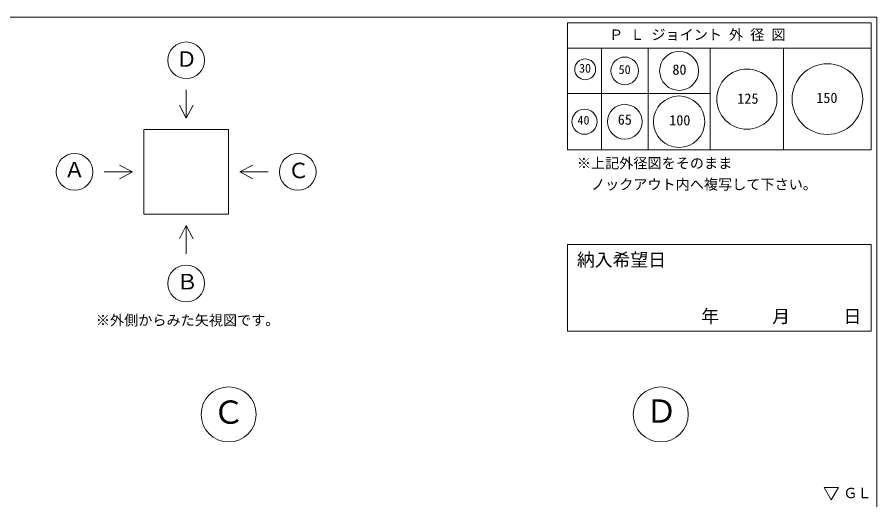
# Model space of a CAD drawing. Units: millimetres, scale not verified. Extents: x -4890 to 4890, y -2309 to 2309.
# Drawn here: x 1847 to 4890, y 600 to 2309 of the extents above; entities that cross this region are included whole.
import ezdxf
from ezdxf.enums import TextEntityAlignment as Align

# ---------------------------------------------------------------- set-up
doc = ezdxf.new("R2010")
doc.units = ezdxf.units.MM
doc.header["$LTSCALE"] = 10
for name, color, linetype, lineweight in [('0-2_waku', 7, 'Continuous', 18), ('0-3_gaikei', 7, 'Continuous', 18), ('0-8_hole', 7, 'Continuous', 18), ('0-E_文字１', 7, 'Continuous', 18)]:
    doc.layers.add(name, color=color, linetype=linetype, lineweight=lineweight)
doc.styles.add('ＭＳ ゴシック', font='')
doc.styles.get('ＭＳ ゴシック').set_extended_font_data('MS Gothic')

msp = doc.modelspace()

# ---------------------------------------------------------------- linework, layer by layer
at = {"layer": '0-2_waku'}
for p, q in [((3795.33, 2289.19), (3795.33, 1839.19)), ((3795.33, 2289.19), (4870.33, 2289.19)), ((3795.33, 2289.19), (4870.33, 2289.19)), ((3795.33, 2289.19), (4870.33, 2289.19)), ((3795.33, 2289.19), (3795.33, 1839.19)), ((3795.33, 2289.19), (4870.33, 2289.19)), ((3795.33, 2289.19), (4870.33, 2289.19)), ((3795.33, 2289.19), (4870.33, 2289.19)), ((4870.33, 2289.19), (4870.33, 1839.19)), ((4870.33, 2289.19), (4870.33, 1839.19)), ((4890.33, 2309.19), (4890.33, -1965.81)), ((3795.33, 2199.19), (4870.33, 2199.19)), ((3915.33, 2199.19), (3915.33, 1839.19)), ((4080.33, 2199.19), (4080.33, 1839.19)), ((4300.33, 2199.19), (4300.33, 1839.19)), ((4560.33, 2199.19), (4560.33, 1839.19)), ((3795.33, 2039.19), (4300.33, 2039.19)), ((3795.33, 1839.19), (4870.33, 1839.19)), ((3795.33, 1839.19), (4870.33, 1839.19))]:
    msp.add_line(p, q, dxfattribs=at)
msp.add_lwpolyline([(-1229.67, 2309.19), (4890.33, 2309.19), (4890.33, -1965.81)], dxfattribs=at)
at = {"layer": '0-3_gaikei'}
for p, q in [((2444.94, 2051.42), (2444.94, 1951.42)), ((2444.94, 1951.42), (2420.81, 1997.79)), ((2444.94, 1951.42), (2469.07, 1997.79)), ((2294.94, 1911.42), (2594.94, 1911.42)), ((2294.94, 1911.42), (2294.94, 1611.42)), ((2594.94, 1911.42), (2594.94, 1611.42)), ((2254.94, 1761.42), (2208.56, 1785.54)), ((2634.94, 1761.42), (2681.32, 1785.54)), ((2154.94, 1761.42), (2254.94, 1761.42)), ((2254.94, 1761.42), (2208.56, 1737.29)), ((2294.94, 1611.42), (2594.94, 1611.42)), ((2444.94, 1571.42), (2420.81, 1525.04)), ((2444.94, 1571.42), (2469.07, 1525.04)), ((2444.94, 1471.42), (2444.94, 1571.42))]:
    msp.add_line(p, q, dxfattribs=at)
msp.add_lwpolyline([(2734.94, 1761.42), (2634.94, 1761.42), (2681.32, 1737.29)], dxfattribs=at)
for centre, radius in [((2444.94, 2156.42), 65), ((2049.94, 1761.42), 65), ((2839.94, 1761.42), 65), ((2444.94, 1366.42), 65), ((2595.33, 902.94), 97.5), ((4125.33, 902.94), 97.5)]:
    msp.add_circle(centre, radius, dxfattribs=at)
at = {"layer": '0-8_hole', "lineweight": 5}
msp.add_lwpolyline([(3795.33, 1503.9), (3795.33, 1197.19), (4870.33, 1197.19), (4870.33, 1503.9)], close=True, dxfattribs=at)
msp.add_lwpolyline([(3795.33, 1503.9), (3795.33, 1197.19), (4870.33, 1197.19), (4870.33, 1503.9)], close=True, dxfattribs=at)
at = {"layer": '0-8_hole'}
for centre, radius in [((3857.84, 2124.61), 37), ((3997.83, 2119.19), 49), ((4190.33, 2119.19), 69), ((4715.33, 2019.19), 125), ((4430.33, 2019.19), 106.5), ((4190.33, 1939.19), 91), ((3855.33, 1939.19), 44.5), ((3997.83, 1939.19), 61.5)]:
    msp.add_circle(centre, radius, dxfattribs=at)
at = {"layer": '0-E_文字１'}
for p, q in [((4729.06, 600.79), (4703.86, 643.73)), ((4703.86, 643.73), (4754.26, 643.73)), ((4729.06, 600.79), (4754.26, 643.73))]:
    msp.add_line(p, q, dxfattribs=at)

# ---------------------------------------------------------------- texts
at = {"layer": '0-8_hole', "style": 'ＭＳ ゴシック'}
for s, height, p in [('30', 31.16, (3836.05, 2103.59)), ('50', 31.16, (3976.24, 2098.85)), ('80', 36.66, (4166.51, 2094.51)), ('150', 36.66, (4676.15, 1994.42)), ('125', 36.66, (4396.61, 1991.77)), ('40', 31.16, (3830.61, 1919.6)), ('65', 36.66, (3973.05, 1917.47)), ('100', 36.66, (4155.39, 1915.02)), ('納入希望日', 46.19, (3828.65, 1413.14))]:
    msp.add_text(s, height=height, dxfattribs=at).set_placement(p, align=Align.BOTTOM_LEFT)
at = {"layer": '0-E_文字１', "style": 'ＭＳ ゴシック'}
for s, height, p in [('Ｐ Ｌ ジョイント 外 径 図', 36.66, (3942.25, 2218.02)), ('Ｄ', 54.99, (2408.86, 2117.02)), ('Ａ', 54.99, (2011.88, 1725.36)), ('※上記外径図をそのまま', 36.66, (3828.28, 1763)), ('Ｃ', 54.99, (2805.02, 1722.46)), ('\u3000ノックアウト内へ複写して下さい。', 36.66, (3828.28, 1688)), ('Ｂ', 54.99, (2411.25, 1328.72)), ('\u3000\u3000\u3000年      月\u3000\u3000\u3000日', 46.19, (4079.72, 1213.18)), ('※外側からみた矢視図です。', 36.66, (2125.15, 1207.05)), ('Ｃ', 82.48, (2538.69, 844.91)), ('Ｄ', 82.48, (4071.49, 848.63)), ('ＧＬ', 36.66, (4771.86, 595.25))]:
    msp.add_text(s, height=height, dxfattribs=at).set_placement(p, align=Align.BOTTOM_LEFT)

doc.saveas('drawing.dxf')
